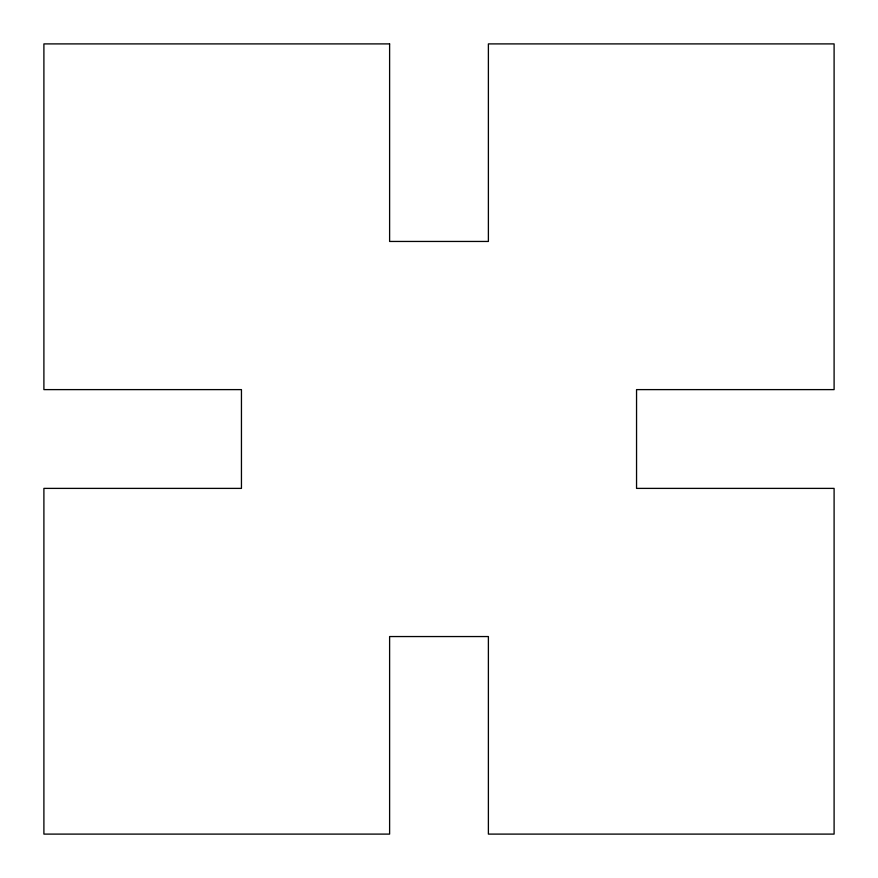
<?xml version="1.0" encoding="UTF-8"?>
<svg xmlns="http://www.w3.org/2000/svg" width="878" height="878" viewBox="0 0 878 878"><rect width="100%" height="100%" fill="white"/><g stroke="black" fill="none" stroke-linecap="round" stroke-linejoin="round"><path stroke-width="1.32" d="M389.612 43.9L43.9 43.9L43.9 389.612L241.45 389.612L241.45 488.387L43.9 488.387L43.9 834.1L389.612 834.1L389.612 636.55L488.387 636.55L488.387 834.1L834.1 834.1L834.1 488.387L636.55 488.387L636.55 389.612L834.1 389.612L834.1 43.9L488.387 43.9L488.387 241.45L389.612 241.45L389.612 43.9"/></g></svg>
